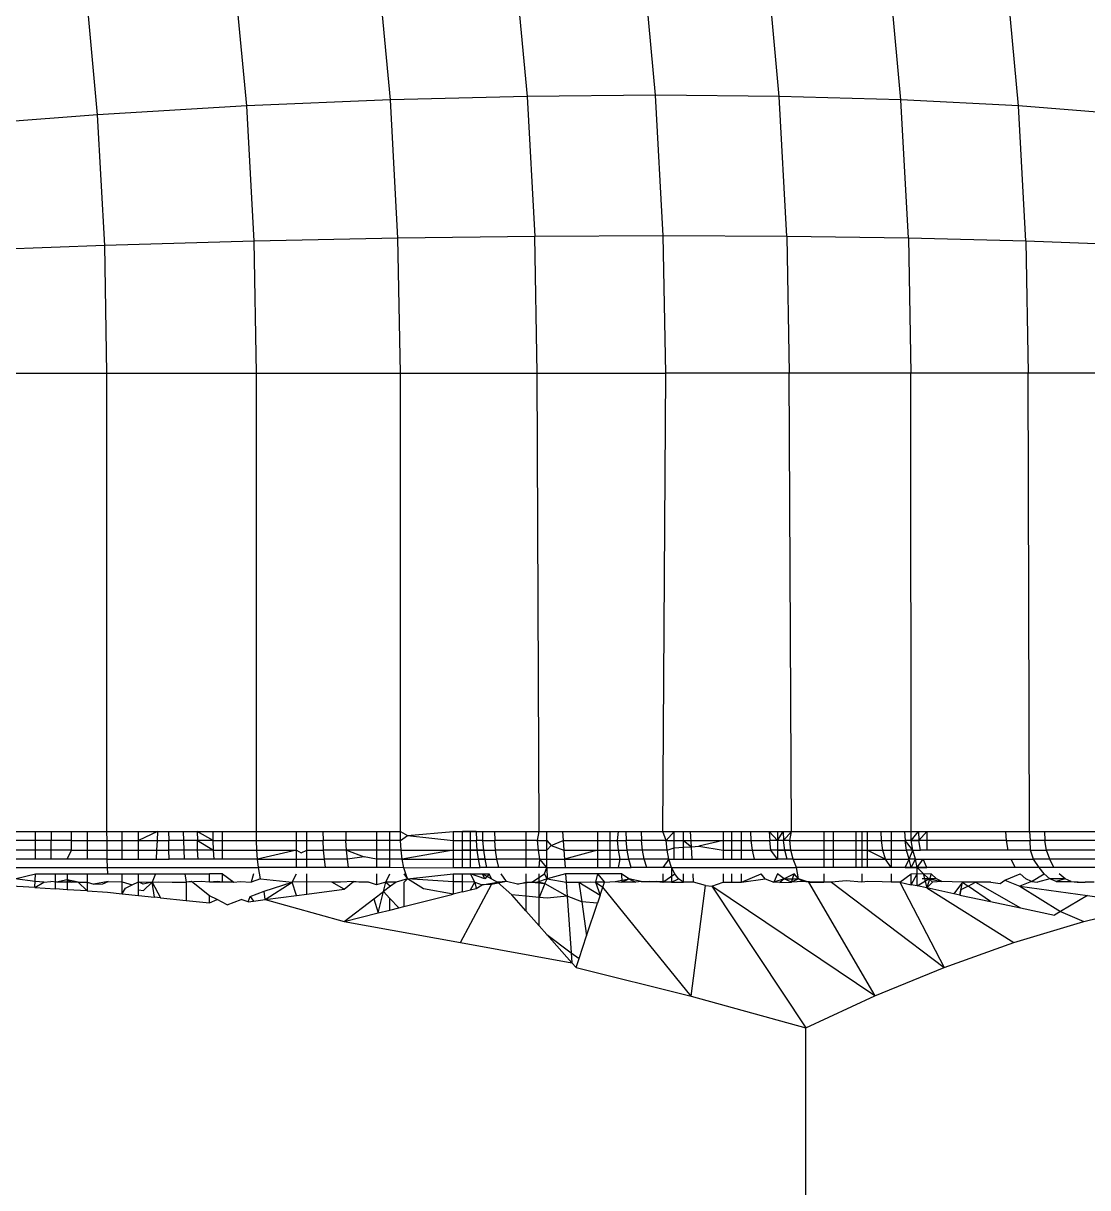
# Model space of a CAD drawing. Header units: millimetres. Extents: x 153 to 4750, y 92 to 3343.
# Drawn here: x 474.69 to 479.92, y 1085.12 to 1090.83 of the extents above; entities that cross this region are included whole.
import ezdxf

# ---------------------------------------------------------------- set-up
doc = ezdxf.new("R2010")
doc.units = ezdxf.units.MM

msp = doc.modelspace()

# ---------------------------------------------------------------- linework, layer by layer
for p, q in [((476.4976, 1090.4575), (476.4337, 1091.1448)), ((477.1042, 1091.1709), (477.169, 1090.4748)), ((477.7997, 1090.4803), (477.7346, 1091.1793)), ((478.4068, 1090.4748), (478.342, 1091.1709)), ((479.0042, 1090.4575), (478.9403, 1091.1448)), ((475.7918, 1090.4276), (475.7293, 1091.0996)), ((479.5822, 1090.4276), (479.5197, 1091.0996)), ((475.0594, 1090.3845), (474.999, 1091.0344)), ((476.4976, 1090.4575), (475.7918, 1090.4276)), ((477.169, 1090.4748), (476.4976, 1090.4575)), ((476.5345, 1089.7783), (476.4976, 1090.4575)), ((477.7997, 1090.4803), (477.169, 1090.4748)), ((477.169, 1090.4748), (477.2064, 1089.7868)), ((477.8372, 1089.7895), (477.7997, 1090.4803)), ((478.4068, 1090.4748), (477.7997, 1090.4803)), ((478.4441, 1089.7868), (478.4068, 1090.4748)), ((479.0042, 1090.4575), (478.4068, 1090.4748)), ((479.0412, 1089.7783), (479.0042, 1090.4575)), ((479.5822, 1090.4276), (479.0042, 1090.4575)), ((475.7918, 1090.4276), (475.0594, 1090.3845)), ((475.8279, 1089.7635), (475.7918, 1090.4276)), ((479.6183, 1089.7635), (479.5822, 1090.4276)), ((480.1301, 1090.3845), (479.5822, 1090.4276)), ((475.0594, 1090.3845), (474.3101, 1090.3279)), ((475.0943, 1089.7422), (475.0594, 1090.3845)), ((476.5345, 1089.7783), (475.8279, 1089.7635)), ((477.2064, 1089.7868), (476.5345, 1089.7783)), ((476.5464, 1089.1156), (476.5345, 1089.7783)), ((477.8372, 1089.7895), (477.2064, 1089.7868)), ((477.2183, 1089.1156), (477.2064, 1089.7868)), ((477.8492, 1089.1156), (477.8372, 1089.7895)), ((478.4441, 1089.7868), (477.8372, 1089.7895)), ((478.4441, 1089.7868), (478.4561, 1089.1156)), ((479.0412, 1089.7783), (478.4441, 1089.7868)), ((479.6183, 1089.7635), (479.0412, 1089.7783)), ((479.0412, 1089.7783), (479.053, 1089.1156)), ((475.0943, 1089.7422), (474.3435, 1089.7142)), ((475.8279, 1089.7635), (475.0943, 1089.7422)), ((475.1055, 1089.1156), (475.0943, 1089.7422)), ((475.8394, 1089.1156), (475.8279, 1089.7635)), ((480.165, 1089.7422), (479.6183, 1089.7635)), ((479.6183, 1089.7635), (479.6299, 1089.1156)), ((474.3541, 1089.1156), (475.1055, 1089.1156)), ((475.1055, 1089.1156), (475.8394, 1089.1156)), ((475.1055, 1086.8656), (475.1055, 1089.1156)), ((475.8394, 1089.1156), (476.5464, 1089.1156)), ((475.8394, 1086.8656), (475.8394, 1089.1156)), ((476.5464, 1089.1156), (477.2183, 1089.1156)), ((476.5464, 1086.8656), (476.5464, 1089.1156)), ((477.2183, 1089.1156), (477.8492, 1089.1156)), ((477.2277, 1086.8656), (477.2183, 1089.1156)), ((477.8356, 1086.8656), (477.8492, 1089.1156)), ((478.4561, 1089.1156), (477.8492, 1089.1156)), ((478.4672, 1086.8656), (478.4561, 1089.1156)), ((479.053, 1089.1156), (478.4561, 1089.1156)), ((479.0551, 1086.8656), (479.053, 1089.1156)), ((479.6299, 1089.1156), (479.053, 1089.1156)), ((479.6363, 1086.8656), (479.6299, 1089.1156)), ((480.1762, 1089.1156), (479.6299, 1089.1156)), ((474.6569, 1086.8656), (474.7541, 1086.8656)), ((474.7541, 1086.8201), (474.7541, 1086.8656)), ((474.7541, 1086.8656), (474.8317, 1086.8656)), ((474.8317, 1086.8656), (474.8317, 1086.8201)), ((474.8317, 1086.8656), (474.9308, 1086.8656)), ((474.9308, 1086.8201), (474.9308, 1086.8656)), ((474.9308, 1086.8656), (475.0083, 1086.8656)), ((475.0083, 1086.8656), (475.0083, 1086.8201)), ((475.0083, 1086.8656), (475.1055, 1086.8656)), ((475.1056, 1086.8201), (475.1055, 1086.8656)), ((475.1055, 1086.8656), (475.1799, 1086.8656)), ((475.1799, 1086.8201), (475.1799, 1086.8656)), ((475.1799, 1086.8656), (475.2597, 1086.8656)), ((475.2597, 1086.8201), (475.2597, 1086.8656)), ((475.2597, 1086.8656), (475.3535, 1086.8656)), ((475.3535, 1086.8656), (475.2597, 1086.8201)), ((475.3535, 1086.8656), (475.3515, 1086.8201)), ((475.3535, 1086.8656), (475.4083, 1086.8656)), ((475.4083, 1086.8656), (475.4086, 1086.8201)), ((475.4083, 1086.8656), (475.4791, 1086.8656)), ((475.4791, 1086.8656), (475.4812, 1086.8201)), ((475.4791, 1086.8656), (475.5491, 1086.8656)), ((475.5491, 1086.8656), (475.5495, 1086.8201)), ((475.5491, 1086.8656), (475.6271, 1086.8656)), ((475.6275, 1086.8201), (475.5491, 1086.8656)), ((475.6275, 1086.8201), (475.6271, 1086.8656)), ((475.6271, 1086.8656), (475.6729, 1086.8656)), ((475.6729, 1086.8201), (475.6729, 1086.8656)), ((475.6729, 1086.8656), (475.8394, 1086.8656)), ((475.84, 1086.8201), (475.8394, 1086.8656)), ((475.8394, 1086.8656), (476.0356, 1086.8656)), ((476.0356, 1086.8201), (476.0356, 1086.8656)), ((476.0356, 1086.8656), (476.0868, 1086.8656)), ((476.0868, 1086.8201), (476.0868, 1086.8656)), ((476.0868, 1086.8656), (476.166, 1086.8656)), ((476.166, 1086.8656), (476.1668, 1086.8201)), ((476.166, 1086.8656), (476.2783, 1086.8656)), ((476.2783, 1086.8656), (476.2791, 1086.8201)), ((476.2783, 1086.8656), (476.4283, 1086.8656)), ((476.4283, 1086.8656), (476.4283, 1086.8201)), ((476.4283, 1086.8656), (476.4948, 1086.8656)), ((476.4948, 1086.8201), (476.4948, 1086.8656)), ((476.4948, 1086.8656), (476.5464, 1086.8656)), ((476.5473, 1086.8201), (476.5464, 1086.8656)), ((476.5464, 1086.8656), (476.5808, 1086.8452)), ((476.5808, 1086.8452), (476.8057, 1086.8656)), ((476.8057, 1086.8656), (476.8057, 1086.8201)), ((476.8057, 1086.8656), (476.8513, 1086.8656)), ((476.8513, 1086.8201), (476.8513, 1086.8656)), ((476.8513, 1086.8656), (476.8902, 1086.8656)), ((476.9183, 1086.8656), (476.8513, 1086.8656)), ((476.8902, 1086.8656), (476.9183, 1086.8656)), ((476.8902, 1086.8656), (476.9508, 1086.8656)), ((476.8902, 1086.7736), (476.8902, 1086.8656)), ((476.9183, 1086.8656), (476.9194, 1086.8201)), ((476.9183, 1086.8656), (476.9508, 1086.8656)), ((476.9519, 1086.8201), (476.9508, 1086.8656)), ((476.9508, 1086.8656), (477.0087, 1086.8656)), ((477.0087, 1086.8656), (477.0099, 1086.8201)), ((477.0087, 1086.8656), (477.1623, 1086.8656)), ((477.1623, 1086.8656), (477.1623, 1086.8201)), ((477.1623, 1086.8656), (477.2277, 1086.8656)), ((477.2196, 1086.8201), (477.2277, 1086.8656)), ((477.2277, 1086.8656), (477.2662, 1086.8656)), ((477.2662, 1086.8201), (477.2662, 1086.8656)), ((477.2662, 1086.8656), (477.3431, 1086.8656)), ((477.3431, 1086.8656), (477.3463, 1086.8201)), ((477.3431, 1086.8656), (477.5143, 1086.8656)), ((477.5143, 1086.8656), (477.5142, 1086.8201)), ((477.5143, 1086.8656), (477.5758, 1086.8656)), ((477.5758, 1086.8201), (477.5758, 1086.8656)), ((477.5758, 1086.8656), (477.6168, 1086.8656)), ((477.6128, 1086.8201), (477.6168, 1086.8656)), ((477.6168, 1086.8656), (477.6529, 1086.8656)), ((477.6529, 1086.8656), (477.6544, 1086.8201)), ((477.6529, 1086.8656), (477.7287, 1086.8656)), ((477.7287, 1086.8656), (477.7303, 1086.8201)), ((477.7287, 1086.8656), (477.8356, 1086.8656)), ((477.8509, 1086.8201), (477.8356, 1086.8656)), ((477.8356, 1086.8656), (477.8911, 1086.8656)), ((477.8911, 1086.8656), (477.8509, 1086.8201)), ((477.8911, 1086.8201), (477.8911, 1086.8656)), ((477.8911, 1086.8656), (477.9364, 1086.8656)), ((477.9364, 1086.8201), (477.9364, 1086.8656)), ((477.9364, 1086.8656), (477.9714, 1086.8656)), ((477.9758, 1086.7897), (477.9714, 1086.8656)), ((477.9714, 1086.8656), (478.1322, 1086.8656)), ((478.1322, 1086.8656), (478.1322, 1086.8201)), ((478.1322, 1086.8656), (478.1722, 1086.8656)), ((478.1722, 1086.8656), (478.1722, 1086.8201)), ((478.1722, 1086.8656), (478.2209, 1086.8656)), ((478.2209, 1086.8201), (478.2209, 1086.8656)), ((478.2209, 1086.8656), (478.2668, 1086.8656)), ((478.2687, 1086.8201), (478.2668, 1086.8656)), ((478.2668, 1086.8656), (478.3578, 1086.8656)), ((478.3578, 1086.8656), (478.3598, 1086.8201)), ((478.3578, 1086.8656), (478.4264, 1086.8656)), ((478.3989, 1086.8201), (478.3578, 1086.8656)), ((478.3989, 1086.8656), (478.3989, 1086.8201)), ((478.3989, 1086.8201), (478.4264, 1086.8656)), ((478.4264, 1086.8656), (478.4284, 1086.8201)), ((478.4264, 1086.8656), (478.4672, 1086.8656)), ((478.4284, 1086.8201), (478.4672, 1086.8656)), ((478.4581, 1086.8201), (478.4672, 1086.8656)), ((478.4672, 1086.8656), (478.6252, 1086.8656)), ((478.6252, 1086.8656), (478.6253, 1086.8201)), ((478.6252, 1086.8656), (478.6736, 1086.8656)), ((478.6736, 1086.8201), (478.6736, 1086.8656)), ((478.6736, 1086.8656), (478.7843, 1086.8656)), ((478.7843, 1086.8201), (478.7843, 1086.8656)), ((478.7843, 1086.8656), (478.813, 1086.8656)), ((478.813, 1086.8656), (478.813, 1086.8201)), ((478.813, 1086.8656), (478.8396, 1086.8656)), ((478.8396, 1086.8201), (478.8396, 1086.8656)), ((478.8396, 1086.8656), (478.9066, 1086.8656)), ((478.9089, 1086.8201), (478.9066, 1086.8656)), ((478.9066, 1086.8656), (478.956, 1086.8656)), ((478.956, 1086.8656), (478.956, 1086.8201)), ((478.956, 1086.8656), (479.0221, 1086.8656)), ((479.0221, 1086.8656), (479.0244, 1086.8201)), ((479.0221, 1086.8656), (479.0901, 1086.8656)), ((479.0221, 1086.8656), (479.0551, 1086.8656)), ((479.0553, 1086.8201), (479.0551, 1086.8656)), ((479.0551, 1086.8656), (479.0901, 1086.8656)), ((479.0553, 1086.8201), (479.0901, 1086.8656)), ((479.0901, 1086.8656), (479.0924, 1086.8201)), ((479.0901, 1086.8656), (479.1311, 1086.8656)), ((479.0924, 1086.8201), (479.1311, 1086.8656)), ((479.1311, 1086.8656), (479.1311, 1086.8201)), ((479.1311, 1086.8656), (479.5197, 1086.8656)), ((479.5223, 1086.8201), (479.5197, 1086.8656)), ((479.5197, 1086.8656), (479.6363, 1086.8656)), ((479.6363, 1086.8656), (479.6389, 1086.8201)), ((479.6363, 1086.8656), (479.7087, 1086.8656)), ((479.7087, 1086.8656), (479.7113, 1086.8201)), ((479.7087, 1086.8656), (480.0948, 1086.8656)), ((474.7541, 1086.8201), (474.6568, 1086.8201)), ((474.8317, 1086.8201), (474.7541, 1086.8201)), ((474.7541, 1086.7736), (474.7541, 1086.8201)), ((474.8316, 1086.7736), (474.8317, 1086.8201)), ((474.9308, 1086.8201), (474.8317, 1086.8201)), ((474.9309, 1086.7736), (474.9308, 1086.8201)), ((474.9308, 1086.8201), (475.0083, 1086.8201)), ((475.0083, 1086.8201), (475.1056, 1086.8201)), ((475.0083, 1086.8201), (475.0083, 1086.7736)), ((475.106, 1086.7736), (475.1056, 1086.8201)), ((475.1056, 1086.8201), (475.1799, 1086.8201)), ((475.1799, 1086.7736), (475.1799, 1086.8201)), ((475.1799, 1086.8201), (475.2597, 1086.8201)), ((475.2597, 1086.7736), (475.2597, 1086.8201)), ((475.2597, 1086.8201), (475.3515, 1086.8201)), ((475.3515, 1086.8201), (475.3494, 1086.7736)), ((475.3515, 1086.8201), (475.4086, 1086.8201)), ((475.4095, 1086.7736), (475.4086, 1086.8201)), ((475.4812, 1086.8201), (475.4086, 1086.8201)), ((475.5495, 1086.8201), (475.4812, 1086.8201)), ((475.4812, 1086.8201), (475.4833, 1086.7736)), ((475.5506, 1086.7736), (475.5495, 1086.8201)), ((475.6275, 1086.8201), (475.5495, 1086.8201)), ((475.5495, 1086.8201), (475.6288, 1086.7736)), ((475.6288, 1086.7736), (475.6275, 1086.8201)), ((475.6275, 1086.8201), (475.6729, 1086.8201)), ((475.6729, 1086.7736), (475.6729, 1086.8201)), ((475.6729, 1086.8201), (475.84, 1086.8201)), ((475.8417, 1086.7736), (475.84, 1086.8201)), ((475.84, 1086.8201), (476.0356, 1086.8201)), ((476.0356, 1086.7736), (476.0356, 1086.8201)), ((476.0356, 1086.8201), (476.0868, 1086.8201)), ((476.0868, 1086.7736), (476.0868, 1086.8201)), ((476.0868, 1086.8201), (476.1668, 1086.8201)), ((476.169, 1086.7736), (476.1668, 1086.8201)), ((476.2791, 1086.8201), (476.1668, 1086.8201)), ((476.2815, 1086.7736), (476.2791, 1086.8201)), ((476.4283, 1086.8201), (476.2791, 1086.8201)), ((476.4948, 1086.8201), (476.4283, 1086.8201)), ((476.4283, 1086.8201), (476.4283, 1086.7736)), ((476.4948, 1086.7736), (476.4948, 1086.8201)), ((476.5473, 1086.8201), (476.4948, 1086.8201)), ((476.5473, 1086.8201), (476.5808, 1086.8452)), ((476.5503, 1086.7736), (476.5473, 1086.8201)), ((476.5808, 1086.8452), (476.8057, 1086.8201)), ((476.8057, 1086.8201), (476.8057, 1086.7736)), ((476.8057, 1086.8201), (476.8513, 1086.8201)), ((476.8513, 1086.7736), (476.8513, 1086.8201)), ((476.8513, 1086.8201), (476.9194, 1086.8201)), ((476.9231, 1086.7736), (476.9194, 1086.8201)), ((476.9519, 1086.8201), (476.9194, 1086.8201)), ((476.9556, 1086.7736), (476.9519, 1086.8201)), ((476.9519, 1086.8201), (477.0099, 1086.8201)), ((477.0137, 1086.7736), (477.0099, 1086.8201)), ((477.1623, 1086.8201), (477.0099, 1086.8201)), ((477.2196, 1086.8201), (477.1623, 1086.8201)), ((477.1623, 1086.8201), (477.1623, 1086.7736)), ((477.2238, 1086.7736), (477.2196, 1086.8201)), ((477.2196, 1086.8201), (477.2662, 1086.8201)), ((477.2662, 1086.7736), (477.2662, 1086.8201)), ((477.2662, 1086.8201), (477.2867, 1086.7967)), ((477.2662, 1086.7736), (477.2867, 1086.7967)), ((477.2867, 1086.7967), (477.3463, 1086.8201)), ((477.2867, 1086.7967), (477.3496, 1086.7736)), ((477.3463, 1086.8201), (477.3496, 1086.7736)), ((477.3463, 1086.8201), (477.5142, 1086.8201)), ((477.5142, 1086.8201), (477.5142, 1086.7736)), ((477.5142, 1086.8201), (477.5758, 1086.8201)), ((477.5758, 1086.7736), (477.5758, 1086.8201)), ((477.5758, 1086.8201), (477.6128, 1086.8201)), ((477.6177, 1086.7736), (477.6128, 1086.8201)), ((477.6128, 1086.8201), (477.6544, 1086.8201)), ((477.6594, 1086.7736), (477.6544, 1086.8201)), ((477.7303, 1086.8201), (477.6544, 1086.8201)), ((477.7354, 1086.7736), (477.7303, 1086.8201)), ((477.8509, 1086.8201), (477.7303, 1086.8201)), ((477.8562, 1086.7736), (477.8509, 1086.8201)), ((477.8509, 1086.8201), (477.8911, 1086.8201)), ((477.8911, 1086.784), (477.8911, 1086.8201)), ((477.8911, 1086.8201), (477.9364, 1086.8201)), ((477.9364, 1086.7871), (477.9364, 1086.8201)), ((477.9364, 1086.8201), (477.9758, 1086.7897)), ((477.9364, 1086.8201), (478.1322, 1086.8201)), ((477.9758, 1086.7897), (478.0113, 1086.7921)), ((478.1322, 1086.8201), (478.0113, 1086.7921)), ((478.0113, 1086.7921), (478.1322, 1086.7736)), ((478.1322, 1086.8201), (478.1322, 1086.7736)), ((478.1322, 1086.8201), (478.1722, 1086.8201)), ((478.1722, 1086.8201), (478.1722, 1086.7736)), ((478.1722, 1086.8201), (478.2209, 1086.8201)), ((478.2209, 1086.7736), (478.2209, 1086.8201)), ((478.2209, 1086.8201), (478.2687, 1086.8201)), ((478.2747, 1086.7736), (478.2687, 1086.8201)), ((478.2687, 1086.8201), (478.3598, 1086.8201)), ((478.3659, 1086.7736), (478.3598, 1086.8201)), ((478.3989, 1086.8201), (478.3598, 1086.8201)), ((478.4284, 1086.8201), (478.3598, 1086.8201)), ((478.3989, 1086.8201), (478.3989, 1086.7736)), ((478.4284, 1086.8201), (478.3989, 1086.8201)), ((478.4581, 1086.8201), (478.3989, 1086.8201)), ((478.4347, 1086.7736), (478.4284, 1086.8201)), ((478.4581, 1086.8201), (478.4284, 1086.8201)), ((478.4645, 1086.7736), (478.4581, 1086.8201)), ((478.4581, 1086.8201), (478.6253, 1086.8201)), ((478.6253, 1086.8201), (478.6253, 1086.7736)), ((478.6253, 1086.8201), (478.6736, 1086.8201)), ((478.6736, 1086.7736), (478.6736, 1086.8201)), ((478.6736, 1086.8201), (478.7843, 1086.8201)), ((478.7843, 1086.7736), (478.7843, 1086.8201)), ((478.7843, 1086.8201), (478.813, 1086.8201)), ((478.813, 1086.8201), (478.813, 1086.7736)), ((478.813, 1086.8201), (478.8396, 1086.8201)), ((478.8396, 1086.7736), (478.8396, 1086.8201)), ((478.8396, 1086.8201), (478.9089, 1086.8201)), ((478.9161, 1086.7736), (478.9089, 1086.8201)), ((478.9089, 1086.8201), (478.956, 1086.8201)), ((478.956, 1086.8201), (479.0244, 1086.8201)), ((478.956, 1086.8201), (478.956, 1086.7736)), ((479.0318, 1086.7736), (479.0244, 1086.8201)), ((479.0553, 1086.8201), (479.0244, 1086.8201)), ((479.0628, 1086.7736), (479.0244, 1086.8201)), ((479.0924, 1086.8201), (479.0244, 1086.8201)), ((479.0628, 1086.7736), (479.0553, 1086.8201)), ((479.0553, 1086.8201), (479.0924, 1086.8201)), ((479.0999, 1086.7736), (479.0924, 1086.8201)), ((479.1311, 1086.8201), (479.0924, 1086.8201)), ((479.1311, 1086.8201), (479.1311, 1086.7736)), ((479.5223, 1086.8201), (479.1311, 1086.8201)), ((479.5306, 1086.7736), (479.5223, 1086.8201)), ((479.5223, 1086.8201), (479.6389, 1086.8201)), ((479.641, 1086.7736), (479.6389, 1086.8201)), ((479.7113, 1086.8201), (479.6389, 1086.8201)), ((479.72, 1086.7736), (479.7113, 1086.8201)), ((480.0977, 1086.8201), (479.7113, 1086.8201)), ((474.7541, 1086.7736), (474.6564, 1086.7736)), ((474.8316, 1086.7736), (474.7541, 1086.7736)), ((474.7541, 1086.7288), (474.7541, 1086.7736)), ((474.8314, 1086.7288), (474.8316, 1086.7736)), ((474.9309, 1086.7736), (474.8316, 1086.7736)), ((474.9093, 1086.7288), (474.9309, 1086.7736)), ((474.9309, 1086.7736), (475.0083, 1086.7736)), ((475.0083, 1086.7736), (475.106, 1086.7736)), ((475.0083, 1086.7736), (475.0083, 1086.7288)), ((475.1067, 1086.7288), (475.106, 1086.7736)), ((475.106, 1086.7736), (475.1799, 1086.7736)), ((475.1799, 1086.7288), (475.1799, 1086.7736)), ((475.1799, 1086.7736), (475.2597, 1086.7736)), ((475.2597, 1086.7288), (475.2597, 1086.7736)), ((475.2597, 1086.7736), (475.3494, 1086.7736)), ((475.3494, 1086.7736), (475.3474, 1086.7288)), ((475.3494, 1086.7736), (475.4095, 1086.7736)), ((475.4111, 1086.7288), (475.4095, 1086.7736)), ((475.4833, 1086.7736), (475.4095, 1086.7736)), ((475.5506, 1086.7736), (475.4833, 1086.7736)), ((475.4833, 1086.7736), (475.4853, 1086.7288)), ((475.5527, 1086.7288), (475.5506, 1086.7736)), ((475.6288, 1086.7736), (475.5506, 1086.7736)), ((475.6311, 1086.7288), (475.6288, 1086.7736)), ((475.6288, 1086.7736), (475.6729, 1086.7736)), ((475.6729, 1086.7288), (475.6729, 1086.7736)), ((475.6729, 1086.7736), (475.8417, 1086.7736)), ((475.8446, 1086.7288), (475.8417, 1086.7736)), ((475.8417, 1086.7736), (476.0356, 1086.7736)), ((476.0356, 1086.7736), (475.8446, 1086.7288)), ((476.0356, 1086.7736), (476.0593, 1086.7599)), ((476.0356, 1086.7288), (476.0356, 1086.7736)), ((476.0593, 1086.7599), (476.0868, 1086.7736)), ((476.0868, 1086.7288), (476.0868, 1086.7736)), ((476.0868, 1086.7736), (476.169, 1086.7736)), ((476.173, 1086.7288), (476.169, 1086.7736)), ((476.2815, 1086.7736), (476.169, 1086.7736)), ((476.2859, 1086.7288), (476.2815, 1086.7736)), ((476.4283, 1086.7736), (476.2815, 1086.7736)), ((476.2815, 1086.7736), (476.369, 1086.7405)), ((476.369, 1086.7405), (476.2859, 1086.7288)), ((476.4283, 1086.7288), (476.369, 1086.7405)), ((476.4948, 1086.7736), (476.4283, 1086.7736)), ((476.4283, 1086.7736), (476.4283, 1086.7288)), ((476.5503, 1086.7736), (476.4948, 1086.7736)), ((476.4948, 1086.7288), (476.4948, 1086.7736)), ((476.5554, 1086.7288), (476.5503, 1086.7736)), ((476.5503, 1086.7736), (476.8057, 1086.7736)), ((476.8057, 1086.7736), (476.5554, 1086.7288)), ((476.8057, 1086.7736), (476.8056, 1086.7288)), ((476.8057, 1086.7736), (476.8513, 1086.7736)), ((476.8513, 1086.7288), (476.8513, 1086.7736)), ((476.8513, 1086.7736), (476.8902, 1086.7736)), ((476.9231, 1086.7736), (476.8513, 1086.7736)), ((476.8902, 1086.7288), (476.8902, 1086.7736)), ((476.8902, 1086.7736), (476.9231, 1086.7736)), ((476.8902, 1086.7736), (476.9556, 1086.7736)), ((476.9294, 1086.7288), (476.9231, 1086.7736)), ((476.9556, 1086.7736), (476.9231, 1086.7736)), ((476.962, 1086.7288), (476.9556, 1086.7736)), ((476.9556, 1086.7736), (477.0137, 1086.7736)), ((477.0203, 1086.7288), (477.0137, 1086.7736)), ((477.1623, 1086.7736), (477.0137, 1086.7736)), ((477.2238, 1086.7736), (477.1623, 1086.7736)), ((477.1623, 1086.7736), (477.1623, 1086.7288)), ((477.231, 1086.7288), (477.2238, 1086.7736)), ((477.2238, 1086.7736), (477.2662, 1086.7736)), ((477.2662, 1086.7288), (477.2662, 1086.7736)), ((477.3496, 1086.7736), (477.3527, 1086.7288)), ((477.3496, 1086.7736), (477.5142, 1086.7736)), ((477.5142, 1086.7736), (477.3527, 1086.7288)), ((477.5142, 1086.7736), (477.5142, 1086.7288)), ((477.5142, 1086.7736), (477.5758, 1086.7736)), ((477.5758, 1086.7288), (477.5758, 1086.7736)), ((477.5758, 1086.7736), (477.6177, 1086.7736)), ((477.6261, 1086.7288), (477.6177, 1086.7736)), ((477.6177, 1086.7736), (477.6594, 1086.7736)), ((477.668, 1086.7288), (477.6594, 1086.7736)), ((477.7354, 1086.7736), (477.6594, 1086.7736)), ((477.7442, 1086.7288), (477.7354, 1086.7736)), ((477.8562, 1086.7736), (477.7354, 1086.7736)), ((477.8562, 1086.7736), (477.8911, 1086.784)), ((477.8653, 1086.7288), (477.8562, 1086.7736)), ((477.8911, 1086.784), (477.9364, 1086.7871)), ((477.8911, 1086.7288), (477.8911, 1086.784)), ((477.9364, 1086.7871), (477.9758, 1086.7897)), ((477.9364, 1086.7288), (477.9364, 1086.7871)), ((477.9793, 1086.7288), (477.9758, 1086.7897)), ((478.1322, 1086.7736), (478.1322, 1086.7288)), ((478.1322, 1086.7736), (478.1722, 1086.7736)), ((478.1722, 1086.7736), (478.1722, 1086.7288)), ((478.1722, 1086.7736), (478.2209, 1086.7736)), ((478.2209, 1086.7288), (478.2209, 1086.7736)), ((478.2209, 1086.7736), (478.2747, 1086.7736)), ((478.2852, 1086.7288), (478.2747, 1086.7736)), ((478.2747, 1086.7736), (478.3659, 1086.7736)), ((478.3989, 1086.7288), (478.3659, 1086.7736)), ((478.3989, 1086.7736), (478.3659, 1086.7736)), ((478.4347, 1086.7736), (478.3659, 1086.7736)), ((478.3989, 1086.7736), (478.3989, 1086.7288)), ((478.4347, 1086.7736), (478.3989, 1086.7736)), ((478.3989, 1086.7736), (478.4645, 1086.7736)), ((478.4457, 1086.7288), (478.4347, 1086.7736)), ((478.4645, 1086.7736), (478.4347, 1086.7736)), ((478.4755, 1086.7288), (478.4645, 1086.7736)), ((478.4645, 1086.7736), (478.6253, 1086.7736)), ((478.6253, 1086.7736), (478.6736, 1086.7736)), ((478.6253, 1086.7736), (478.6253, 1086.7288)), ((478.6736, 1086.7288), (478.6736, 1086.7736)), ((478.6736, 1086.7736), (478.7843, 1086.7736)), ((478.7843, 1086.7288), (478.7843, 1086.7736)), ((478.7843, 1086.7736), (478.813, 1086.7736)), ((478.813, 1086.7736), (478.813, 1086.7288)), ((478.813, 1086.7736), (478.8396, 1086.7736)), ((478.8396, 1086.7288), (478.8396, 1086.7736)), ((478.8396, 1086.7736), (478.9161, 1086.7736)), ((478.8396, 1086.7736), (478.9285, 1086.7288)), ((478.9285, 1086.7288), (478.9161, 1086.7736)), ((478.9161, 1086.7736), (478.956, 1086.7736)), ((478.956, 1086.7736), (478.956, 1086.7288)), ((478.956, 1086.7736), (479.0318, 1086.7736)), ((479.0446, 1086.7288), (479.0318, 1086.7736)), ((479.0628, 1086.7736), (479.0318, 1086.7736)), ((479.0446, 1086.7288), (479.0628, 1086.7736)), ((479.0757, 1086.7288), (479.0628, 1086.7736)), ((479.0628, 1086.7736), (479.0999, 1086.7736)), ((479.1311, 1086.7736), (479.0999, 1086.7736)), ((479.5306, 1086.7736), (479.1311, 1086.7736)), ((479.641, 1086.7736), (479.5306, 1086.7736)), ((479.6557, 1086.7288), (479.641, 1086.7736)), ((479.641, 1086.7736), (479.72, 1086.7736)), ((479.7349, 1086.7288), (479.72, 1086.7736)), ((480.107, 1086.7736), (479.72, 1086.7736)), ((474.349, 1086.6888), (475.1077, 1086.6888)), ((474.7541, 1086.7288), (474.6557, 1086.7288)), ((474.8314, 1086.7288), (474.7541, 1086.7288)), ((474.9093, 1086.7288), (474.8314, 1086.7288)), ((475.0083, 1086.7288), (474.9093, 1086.7288)), ((475.1067, 1086.7288), (475.0083, 1086.7288)), ((475.1077, 1086.6888), (475.1067, 1086.7288)), ((475.1067, 1086.7288), (475.1799, 1086.7288)), ((475.1089, 1086.6564), (475.1077, 1086.6888)), ((475.1077, 1086.6888), (475.8488, 1086.6888)), ((475.1799, 1086.7288), (475.2597, 1086.7288)), ((475.2597, 1086.7288), (475.3474, 1086.7288)), ((475.3474, 1086.7288), (475.4111, 1086.7288)), ((475.4853, 1086.7288), (475.4111, 1086.7288)), ((475.5527, 1086.7288), (475.4853, 1086.7288)), ((475.6311, 1086.7288), (475.5527, 1086.7288)), ((475.6729, 1086.7288), (475.6311, 1086.7288)), ((475.8446, 1086.7288), (475.6729, 1086.7288)), ((475.8488, 1086.6888), (475.8446, 1086.7288)), ((475.8446, 1086.7288), (476.0356, 1086.7288)), ((475.8596, 1086.6331), (475.8488, 1086.6888)), ((476.0356, 1086.6888), (475.8488, 1086.6888)), ((476.0356, 1086.7288), (476.0868, 1086.7288)), ((476.0356, 1086.6888), (476.0356, 1086.7288)), ((476.0868, 1086.6888), (476.0356, 1086.6888)), ((476.0868, 1086.6888), (476.0868, 1086.7288)), ((476.0868, 1086.7288), (476.173, 1086.7288)), ((476.1786, 1086.6888), (476.0868, 1086.6888)), ((476.1786, 1086.6888), (476.173, 1086.7288)), ((476.2859, 1086.7288), (476.173, 1086.7288)), ((476.2919, 1086.6888), (476.1786, 1086.6888)), ((476.2919, 1086.6888), (476.2859, 1086.7288)), ((476.4283, 1086.6888), (476.2919, 1086.6888)), ((476.4948, 1086.7288), (476.4283, 1086.7288)), ((476.4283, 1086.7288), (476.4283, 1086.6888)), ((476.4948, 1086.6888), (476.4283, 1086.6888)), ((476.4948, 1086.6888), (476.4948, 1086.7288)), ((476.5554, 1086.7288), (476.4948, 1086.7288)), ((476.5631, 1086.6871), (476.4948, 1086.6888)), ((476.5631, 1086.6871), (476.5554, 1086.7288)), ((476.5554, 1086.7288), (476.8056, 1086.7288)), ((476.5631, 1086.6871), (476.8056, 1086.6888)), ((476.5814, 1086.6331), (476.5631, 1086.6871)), ((476.8056, 1086.7288), (476.8513, 1086.7288)), ((476.8056, 1086.7288), (476.8056, 1086.6888)), ((476.8056, 1086.6888), (476.8513, 1086.6888)), ((476.8513, 1086.6888), (476.8513, 1086.7288)), ((476.8513, 1086.7288), (476.8902, 1086.7288)), ((476.8513, 1086.6888), (476.8902, 1086.6888)), ((476.8902, 1086.6888), (476.8902, 1086.7288)), ((476.8902, 1086.7288), (476.9294, 1086.7288)), ((476.8902, 1086.7288), (476.962, 1086.7288)), ((476.8902, 1086.6888), (476.9382, 1086.6888)), ((476.9382, 1086.6888), (476.9294, 1086.7288)), ((476.962, 1086.7288), (476.9294, 1086.7288)), ((476.9709, 1086.6888), (476.9382, 1086.6888)), ((476.9709, 1086.6888), (476.962, 1086.7288)), ((476.962, 1086.7288), (477.0203, 1086.7288)), ((477.0295, 1086.6888), (476.9709, 1086.6888)), ((477.0295, 1086.6888), (477.0203, 1086.7288)), ((477.1623, 1086.7288), (477.0203, 1086.7288)), ((477.1623, 1086.6888), (477.0295, 1086.6888)), ((477.231, 1086.7288), (477.1623, 1086.7288)), ((477.1623, 1086.7288), (477.1623, 1086.6888)), ((477.2277, 1086.6888), (477.1623, 1086.6888)), ((477.2277, 1086.6888), (477.231, 1086.7288)), ((477.2662, 1086.6888), (477.2277, 1086.6888)), ((477.2662, 1086.6888), (477.231, 1086.7288)), ((477.231, 1086.7288), (477.2662, 1086.7288)), ((477.2536, 1086.6564), (477.2662, 1086.6888)), ((477.2662, 1086.7288), (477.3527, 1086.7288)), ((477.2662, 1086.6888), (477.2662, 1086.7288)), ((477.2662, 1086.6888), (477.3555, 1086.6888)), ((477.2662, 1086.6888), (477.2675, 1086.6331)), ((477.3527, 1086.7288), (477.3555, 1086.6888)), ((477.3527, 1086.7288), (477.5142, 1086.7288)), ((477.3555, 1086.6888), (477.5142, 1086.6888)), ((477.5142, 1086.7288), (477.5142, 1086.6888)), ((477.5142, 1086.7288), (477.5758, 1086.7288)), ((477.5142, 1086.6888), (477.5758, 1086.6888)), ((477.5758, 1086.6888), (477.5758, 1086.7288)), ((477.5758, 1086.7288), (477.6261, 1086.7288)), ((477.5758, 1086.6888), (477.6168, 1086.6888)), ((477.6168, 1086.6888), (477.6261, 1086.7288)), ((477.6168, 1086.6888), (477.6799, 1086.6888)), ((477.6261, 1086.7288), (477.668, 1086.7288)), ((477.6799, 1086.6888), (477.668, 1086.7288)), ((477.7442, 1086.7288), (477.668, 1086.7288)), ((477.7565, 1086.6888), (477.6799, 1086.6888)), ((477.7565, 1086.6888), (477.7442, 1086.7288)), ((477.8653, 1086.7288), (477.7442, 1086.7288)), ((477.8356, 1086.6888), (477.7565, 1086.6888)), ((477.8653, 1086.7288), (477.8356, 1086.6888)), ((477.8782, 1086.6888), (477.8356, 1086.6888)), ((477.8782, 1086.6888), (477.8653, 1086.7288)), ((477.8653, 1086.7288), (477.8911, 1086.7288)), ((477.8782, 1086.6888), (477.8779, 1086.6156)), ((477.894, 1086.6564), (477.8782, 1086.6888)), ((477.8782, 1086.6888), (478.491, 1086.6888)), ((477.8911, 1086.7288), (477.9364, 1086.7288)), ((477.9364, 1086.7288), (477.9793, 1086.7288)), ((477.9793, 1086.7288), (478.1322, 1086.7288)), ((478.1322, 1086.7288), (478.1722, 1086.7288)), ((478.1722, 1086.7288), (478.2209, 1086.7288)), ((478.2209, 1086.7288), (478.2852, 1086.7288)), ((478.2852, 1086.7288), (478.3989, 1086.7288)), ((478.4457, 1086.7288), (478.3989, 1086.7288)), ((478.4755, 1086.7288), (478.4457, 1086.7288)), ((478.491, 1086.6888), (478.4755, 1086.7288)), ((478.4755, 1086.7288), (478.6253, 1086.7288)), ((478.5011, 1086.6331), (478.491, 1086.6888)), ((478.6253, 1086.6888), (478.491, 1086.6888)), ((478.6253, 1086.7288), (478.6736, 1086.7288)), ((478.6253, 1086.7288), (478.6253, 1086.6888)), ((478.6736, 1086.6888), (478.6253, 1086.6888)), ((478.6736, 1086.6888), (478.6736, 1086.7288)), ((478.6736, 1086.7288), (478.7843, 1086.7288)), ((478.7843, 1086.6888), (478.6736, 1086.6888)), ((478.7843, 1086.6888), (478.7843, 1086.7288)), ((478.7843, 1086.7288), (478.813, 1086.7288)), ((478.813, 1086.6888), (478.7843, 1086.6888)), ((478.813, 1086.7288), (478.813, 1086.6888)), ((478.813, 1086.7288), (478.8396, 1086.7288)), ((478.8396, 1086.6888), (478.813, 1086.6888)), ((478.8396, 1086.6888), (478.8396, 1086.7288)), ((478.8396, 1086.7288), (478.9285, 1086.7288)), ((478.956, 1086.6888), (478.8396, 1086.6888)), ((478.956, 1086.6888), (478.9285, 1086.7288)), ((478.9285, 1086.7288), (478.956, 1086.7288)), ((478.956, 1086.7288), (478.956, 1086.6888)), ((478.956, 1086.7288), (479.0446, 1086.7288)), ((479.0252, 1086.6888), (478.956, 1086.6888)), ((479.0252, 1086.6888), (479.0446, 1086.7288)), ((479.0551, 1086.6888), (479.0252, 1086.6888)), ((479.0252, 1086.6888), (479.0843, 1086.6888)), ((479.0757, 1086.7288), (479.0446, 1086.7288)), ((479.0551, 1086.6888), (479.0446, 1086.7288)), ((479.0551, 1086.6888), (479.0757, 1086.7288)), ((479.0843, 1086.6888), (479.0551, 1086.6888)), ((479.1312, 1086.6888), (479.0551, 1086.6888)), ((479.0843, 1086.6888), (479.0757, 1086.7288)), ((479.0757, 1086.7288), (479.1129, 1086.7288)), ((479.0841, 1086.6564), (479.0843, 1086.6888)), ((479.0843, 1086.6888), (479.1129, 1086.7288)), ((479.1141, 1086.659), (479.0843, 1086.6888)), ((479.0843, 1086.6888), (479.1312, 1086.6888)), ((479.1312, 1086.6888), (479.1129, 1086.7288)), ((479.1129, 1086.7288), (479.5449, 1086.7288)), ((479.565, 1086.6888), (479.1312, 1086.6888)), ((479.565, 1086.6888), (479.5449, 1086.7288)), ((479.5449, 1086.7288), (479.6557, 1086.7288)), ((479.6827, 1086.6888), (479.565, 1086.6888)), ((479.7349, 1086.7288), (479.6557, 1086.7288)), ((479.6827, 1086.6888), (479.6557, 1086.7288)), ((479.7081, 1086.6564), (479.6827, 1086.6888)), ((479.7558, 1086.6888), (479.6827, 1086.6888)), ((479.7558, 1086.6888), (479.7349, 1086.7288)), ((480.1231, 1086.7288), (479.7349, 1086.7288)), ((480.1457, 1086.6888), (479.7558, 1086.6888)), ((474.6522, 1086.6331), (474.7541, 1086.6564)), ((474.7522, 1086.6193), (474.6522, 1086.6331)), ((474.7506, 1086.5893), (474.7541, 1086.6564)), ((474.7541, 1086.6564), (474.8531, 1086.6564)), ((474.8531, 1086.5828), (474.8531, 1086.6564)), ((474.8531, 1086.6564), (474.9093, 1086.6564)), ((474.9093, 1086.6273), (474.8577, 1086.6156)), ((474.9093, 1086.6564), (474.9093, 1086.6273)), ((474.9093, 1086.6564), (475.0083, 1086.6564)), ((474.9093, 1086.6273), (474.9093, 1086.5792)), ((474.9641, 1086.6156), (474.9093, 1086.6273)), ((474.9093, 1086.6273), (474.9324, 1086.6156)), ((475.0083, 1086.6564), (475.0083, 1086.6159)), ((475.0083, 1086.6564), (475.1089, 1086.6564)), ((475.1089, 1086.6564), (475.1799, 1086.6564)), ((475.1799, 1086.6171), (475.1799, 1086.6564)), ((475.1799, 1086.6564), (475.2597, 1086.6564)), ((475.2597, 1086.6176), (475.2597, 1086.6564)), ((475.2597, 1086.6564), (475.3441, 1086.6564)), ((475.3441, 1086.6564), (475.3275, 1086.6156)), ((475.3441, 1086.6564), (475.4885, 1086.6564)), ((475.4885, 1086.6564), (475.4948, 1086.6156)), ((475.4885, 1086.6564), (475.6093, 1086.6564)), ((475.6093, 1086.6156), (475.6093, 1086.6564)), ((475.6729, 1086.6564), (475.6093, 1086.6564)), ((475.6729, 1086.6156), (475.6729, 1086.6564)), ((475.6729, 1086.6564), (475.7289, 1086.6156)), ((475.8248, 1086.6564), (475.8129, 1086.6156)), ((475.8596, 1086.6331), (475.8129, 1086.6156)), ((475.8596, 1086.6331), (476.0155, 1086.6156)), ((476.0155, 1086.6156), (476.0356, 1086.6564)), ((476.0868, 1086.6181), (476.0868, 1086.6564)), ((476.4283, 1086.6564), (476.4283, 1086.6031)), ((476.4744, 1086.6156), (476.4948, 1086.6564)), ((476.5814, 1086.6331), (476.5258, 1086.6156)), ((476.5631, 1086.6564), (476.5814, 1086.6331)), ((476.5814, 1086.6331), (476.5631, 1086.6145)), ((476.5814, 1086.6331), (476.8056, 1086.6564)), ((476.8055, 1086.6179), (476.5814, 1086.6331)), ((476.6593, 1086.5838), (476.5814, 1086.6331)), ((476.8056, 1086.6564), (476.8055, 1086.6179)), ((476.8056, 1086.6564), (476.8513, 1086.6564)), ((476.8513, 1086.6183), (476.8513, 1086.6564)), ((476.8513, 1086.6564), (476.8902, 1086.6564)), ((476.9112, 1086.6156), (476.8902, 1086.6564)), ((476.9612, 1086.6331), (476.8902, 1086.6564)), ((476.8902, 1086.6564), (476.9491, 1086.6564)), ((476.9612, 1086.6331), (476.9491, 1086.6564)), ((476.9491, 1086.6564), (476.982, 1086.6564)), ((476.9491, 1086.6564), (476.9944, 1086.6331)), ((476.982, 1086.6564), (476.9612, 1086.6331)), ((476.9944, 1086.6331), (476.982, 1086.6564)), ((476.9944, 1086.6331), (477.0228, 1086.6156)), ((477.0667, 1086.6198), (477.0408, 1086.6564)), ((477.1623, 1086.6564), (477.1623, 1086.6166)), ((477.191, 1086.6156), (477.2536, 1086.6564)), ((477.2675, 1086.6331), (477.2193, 1086.6156)), ((477.2277, 1086.5407), (477.2277, 1086.6564)), ((477.2675, 1086.6331), (477.2536, 1086.6564)), ((477.2551, 1086.6097), (477.2675, 1086.6331)), ((477.3578, 1086.6564), (477.2675, 1086.6331)), ((477.2675, 1086.6331), (477.3605, 1086.6167)), ((477.3578, 1086.6564), (477.3605, 1086.6167)), ((477.5141, 1086.6564), (477.3578, 1086.6564)), ((477.5141, 1086.6564), (477.5039, 1086.6156)), ((477.632, 1086.6564), (477.5141, 1086.6564)), ((477.5141, 1086.6564), (477.5484, 1086.6156)), ((477.601, 1086.6198), (477.6688, 1086.6331)), ((477.632, 1086.6564), (477.6333, 1086.6156)), ((477.6688, 1086.6331), (477.632, 1086.6564)), ((477.6333, 1086.6156), (477.6688, 1086.6331)), ((477.6688, 1086.6331), (477.7023, 1086.6156)), ((477.7285, 1086.6198), (477.6688, 1086.6331)), ((477.8356, 1086.6564), (477.8356, 1086.6156)), ((477.8356, 1086.6156), (477.894, 1086.6564)), ((477.8779, 1086.6156), (477.9117, 1086.6331)), ((477.9117, 1086.6331), (477.894, 1086.6564)), ((477.9364, 1086.6156), (477.9117, 1086.6331)), ((477.9364, 1086.6156), (477.9364, 1086.6564)), ((477.9858, 1086.6156), (477.9834, 1086.6564)), ((478.1322, 1086.6564), (478.1322, 1086.6156)), ((478.1722, 1086.6564), (478.1722, 1086.6156)), ((478.2209, 1086.6156), (478.2209, 1086.6564)), ((478.2209, 1086.6156), (478.3179, 1086.6564)), ((478.2209, 1086.6156), (478.3381, 1086.6331)), ((478.3381, 1086.6331), (478.3179, 1086.6564)), ((478.3381, 1086.6331), (478.3796, 1086.6156)), ((478.3989, 1086.6564), (478.3796, 1086.6156)), ((478.431, 1086.6331), (478.3796, 1086.6156)), ((478.431, 1086.6331), (478.3989, 1086.6564)), ((478.431, 1086.6331), (478.4095, 1086.6151)), ((478.48, 1086.6564), (478.431, 1086.6331)), ((478.4672, 1086.6156), (478.431, 1086.6331)), ((478.431, 1086.6331), (478.5011, 1086.6331)), ((478.4672, 1086.6156), (478.48, 1086.6564)), ((478.5011, 1086.6331), (478.4672, 1086.6156)), ((478.5011, 1086.6331), (478.48, 1086.6564)), ((478.5231, 1086.6198), (478.5011, 1086.6331)), ((478.5509, 1086.6156), (478.5011, 1086.6331)), ((478.6253, 1086.6564), (478.6253, 1086.6156)), ((478.7356, 1086.6226), (478.6628, 1086.6156)), ((478.813, 1086.6156), (478.7356, 1086.6226)), ((478.813, 1086.6564), (478.813, 1086.6156)), ((478.956, 1086.6564), (478.956, 1086.6156)), ((478.9987, 1086.6156), (479.0551, 1086.6564)), ((479.0551, 1086.6564), (479.1141, 1086.659)), ((479.0551, 1086.6036), (479.0551, 1086.6564)), ((479.0551, 1086.6036), (479.0841, 1086.6564)), ((479.0836, 1086.5975), (479.0841, 1086.6564)), ((479.0836, 1086.5975), (479.1409, 1086.6331)), ((479.1409, 1086.6331), (479.1093, 1086.6331)), ((479.1141, 1086.659), (479.1311, 1086.5874)), ((479.1409, 1086.6331), (479.1141, 1086.659)), ((479.1141, 1086.659), (479.1536, 1086.6564)), ((479.1536, 1086.6564), (479.1311, 1086.5874)), ((479.1787, 1086.6331), (479.1409, 1086.6331)), ((479.1601, 1086.6156), (479.1409, 1086.6331)), ((479.1409, 1086.6331), (479.2048, 1086.6198)), ((479.1787, 1086.6331), (479.1536, 1086.6564)), ((479.2048, 1086.6198), (479.1787, 1086.6331)), ((479.4924, 1086.6092), (479.5143, 1086.6252)), ((479.5143, 1086.6252), (479.5897, 1086.6564)), ((479.5143, 1086.6252), (479.5878, 1086.5961)), ((479.6174, 1086.6331), (479.5897, 1086.6564)), ((479.6462, 1086.6198), (479.6174, 1086.6331)), ((479.6462, 1086.6198), (479.7081, 1086.6564)), ((479.7364, 1086.6331), (479.6743, 1086.6156)), ((479.7364, 1086.6331), (479.7081, 1086.6564)), ((479.766, 1086.6198), (479.7364, 1086.6331)), ((479.8104, 1086.6331), (479.7364, 1086.6331)), ((479.8104, 1086.6331), (479.766, 1086.6198)), ((479.8104, 1086.6331), (479.7815, 1086.6564)), ((479.8403, 1086.6198), (479.8104, 1086.6331)), ((474.7506, 1086.5893), (474.5756, 1086.6004)), ((474.7506, 1086.5893), (474.7956, 1086.6156)), ((474.7506, 1086.5893), (474.8531, 1086.5828)), ((474.7956, 1086.6156), (474.7522, 1086.6193)), ((474.7956, 1086.6156), (474.8303, 1086.6198)), ((474.8577, 1086.6156), (474.8303, 1086.6198)), ((474.9093, 1086.5792), (474.8531, 1086.5828)), ((474.9324, 1086.6156), (474.8577, 1086.6156)), ((475.0083, 1086.5729), (474.9093, 1086.5792)), ((474.9641, 1086.6156), (474.9324, 1086.6156)), ((474.9641, 1086.6156), (475.0083, 1086.6159)), ((475.0083, 1086.5729), (474.9641, 1086.6156)), ((475.0083, 1086.6159), (475.0083, 1086.5729)), ((475.0083, 1086.6159), (475.0402, 1086.6061)), ((475.0083, 1086.5729), (475.1083, 1086.5666)), ((475.1116, 1086.6198), (475.0402, 1086.6061)), ((475.0402, 1086.6061), (475.0857, 1086.6072)), ((475.0857, 1086.6072), (475.1116, 1086.6198)), ((475.1083, 1086.5666), (475.1799, 1086.5594)), ((475.1116, 1086.6198), (475.1799, 1086.6171)), ((475.1799, 1086.5594), (475.1799, 1086.6171)), ((475.1799, 1086.6171), (475.2284, 1086.6031)), ((475.1799, 1086.5594), (475.1972, 1086.5864)), ((475.1972, 1086.5864), (475.2284, 1086.6031)), ((475.2284, 1086.6031), (475.2597, 1086.6176)), ((475.2597, 1086.551), (475.2597, 1086.6176)), ((475.2597, 1086.6176), (475.3275, 1086.6156)), ((475.283, 1086.6056), (475.2597, 1086.6176)), ((475.2597, 1086.551), (475.2597, 1086.5786)), ((475.2597, 1086.5786), (475.2853, 1086.5754)), ((475.3275, 1086.6156), (475.283, 1086.6056)), ((475.2853, 1086.5754), (475.3275, 1086.6156)), ((475.3275, 1086.6156), (475.3599, 1086.6181)), ((475.339, 1086.5427), (475.3275, 1086.6156)), ((475.3275, 1086.6156), (475.3677, 1086.5397)), ((475.3599, 1086.6181), (475.4258, 1086.6156)), ((475.4258, 1086.6156), (475.4948, 1086.6156)), ((475.4948, 1086.6156), (475.4944, 1086.5265)), ((475.5673, 1086.6198), (475.4948, 1086.6156)), ((475.5212, 1086.6195), (475.4948, 1086.6156)), ((475.6093, 1086.5495), (475.5212, 1086.6195)), ((475.6093, 1086.6156), (475.5673, 1086.6198)), ((475.6474, 1086.6198), (475.6093, 1086.6156)), ((475.6729, 1086.6156), (475.6093, 1086.6156)), ((475.6729, 1086.6156), (475.6474, 1086.6198)), ((475.7289, 1086.6156), (475.6729, 1086.6156)), ((475.7289, 1086.6156), (475.76, 1086.6198)), ((475.76, 1086.6198), (475.8129, 1086.6156)), ((475.8083, 1086.5462), (475.8779, 1086.5712)), ((475.8779, 1086.5712), (476.0155, 1086.6156)), ((475.8826, 1086.5304), (475.8779, 1086.5712)), ((475.8826, 1086.5304), (476.0155, 1086.6156)), ((476.0868, 1086.6181), (476.0155, 1086.6156)), ((476.0356, 1086.5508), (476.0155, 1086.6156)), ((476.0868, 1086.5576), (476.0868, 1086.6181)), ((476.2089, 1086.6156), (476.0868, 1086.6181)), ((476.0868, 1086.5576), (476.2708, 1086.5821)), ((476.2708, 1086.5821), (476.2089, 1086.6156)), ((476.2517, 1086.6156), (476.2089, 1086.6156)), ((476.3164, 1086.6198), (476.2517, 1086.6156)), ((476.2708, 1086.5821), (476.3164, 1086.6198)), ((476.3417, 1086.6156), (476.3164, 1086.6198)), ((476.3164, 1086.6198), (476.3889, 1086.6156)), ((476.3889, 1086.6156), (476.3417, 1086.6156)), ((476.4283, 1086.6031), (476.3889, 1086.6156)), ((476.4154, 1086.5341), (476.4633, 1086.5707)), ((476.4744, 1086.6156), (476.4283, 1086.6031)), ((476.438, 1086.4649), (476.4633, 1086.5707)), ((476.4633, 1086.5707), (476.4744, 1086.6156)), ((476.4973, 1086.5966), (476.4633, 1086.5707)), ((476.4948, 1086.5366), (476.4633, 1086.5707)), ((476.4744, 1086.6156), (476.4973, 1086.5966)), ((476.5258, 1086.6156), (476.4744, 1086.6156)), ((476.5258, 1086.6156), (476.4973, 1086.5966)), ((476.5631, 1086.6145), (476.5631, 1086.4963)), ((476.8055, 1086.5571), (476.6593, 1086.5838)), ((476.8513, 1086.6183), (476.8055, 1086.6179)), ((476.8055, 1086.6179), (476.8055, 1086.5571)), ((476.8513, 1086.5685), (476.8055, 1086.5571)), ((476.8409, 1086.3193), (476.993, 1086.6041)), ((476.8513, 1086.5685), (476.8513, 1086.6183)), ((476.9112, 1086.6156), (476.8513, 1086.6183)), ((476.8513, 1086.5685), (476.8902, 1086.5783)), ((476.8902, 1086.5783), (476.9112, 1086.6156)), ((476.8902, 1086.5783), (476.9188, 1086.5855)), ((476.9112, 1086.6156), (476.9479, 1086.6031)), ((476.9112, 1086.6156), (476.9188, 1086.5855)), ((476.9188, 1086.5855), (476.9479, 1086.6031)), ((476.9479, 1086.6031), (477.0228, 1086.6156)), ((476.993, 1086.6041), (476.9479, 1086.6031)), ((477.0667, 1086.6198), (476.993, 1086.6041)), ((477.0228, 1086.6156), (476.993, 1086.6041)), ((477.0667, 1086.6198), (477.0228, 1086.6156)), ((477.0934, 1086.554), (477.0228, 1086.6156)), ((477.1208, 1086.6068), (477.0667, 1086.6198)), ((477.1208, 1086.6068), (477.1623, 1086.6166)), ((477.191, 1086.6156), (477.1208, 1086.6068)), ((477.1623, 1086.6166), (477.1623, 1086.5472)), ((477.1623, 1086.6166), (477.191, 1086.6156)), ((477.1623, 1086.6166), (477.2193, 1086.6156)), ((477.191, 1086.6156), (477.2551, 1086.6097)), ((477.2551, 1086.6097), (477.2193, 1086.6156)), ((477.2551, 1086.6097), (477.2277, 1086.5407)), ((477.2551, 1086.6097), (477.3653, 1086.5481)), ((477.3605, 1086.6167), (477.3653, 1086.5481)), ((477.3605, 1086.6167), (477.4233, 1086.6156)), ((477.4233, 1086.6156), (477.4775, 1086.6175)), ((477.4233, 1086.6156), (477.5276, 1086.553)), ((477.4233, 1086.6156), (477.4368, 1086.5201)), ((477.4775, 1086.6175), (477.5039, 1086.6156)), ((477.5484, 1086.6156), (477.5039, 1086.6156)), ((477.5039, 1086.6156), (477.5403, 1086.5913)), ((477.5039, 1086.6156), (477.5276, 1086.553)), ((477.5276, 1086.553), (477.5403, 1086.5913)), ((477.5403, 1086.5913), (477.5484, 1086.6156)), ((477.9742, 1086.0569), (477.5403, 1086.5913)), ((477.5484, 1086.6156), (477.601, 1086.6198)), ((477.601, 1086.6198), (477.6333, 1086.6156)), ((477.7023, 1086.6156), (477.6333, 1086.6156)), ((477.7285, 1086.6198), (477.7023, 1086.6156)), ((477.7285, 1086.6198), (477.771, 1086.6195)), ((477.771, 1086.6195), (477.8064, 1086.6198)), ((477.8356, 1086.6156), (477.771, 1086.6195)), ((477.8779, 1086.6156), (477.8064, 1086.6198)), ((477.8064, 1086.6198), (477.8356, 1086.6156)), ((477.8779, 1086.6156), (477.8356, 1086.6156)), ((477.8779, 1086.6156), (477.9364, 1086.6156)), ((477.9858, 1086.6156), (477.9364, 1086.6156)), ((477.9742, 1086.0569), (478.0451, 1086.6)), ((478.0451, 1086.6), (477.9858, 1086.6156)), ((478.0451, 1086.6), (478.0762, 1086.596)), ((478.0762, 1086.596), (478.1322, 1086.6156)), ((478.0762, 1086.596), (478.5368, 1085.9011)), ((478.8761, 1086.0572), (478.0762, 1086.596)), ((478.1322, 1086.6156), (478.1722, 1086.6156)), ((478.1722, 1086.6156), (478.2209, 1086.6156)), ((478.4095, 1086.6151), (478.3796, 1086.6156)), ((478.4095, 1086.6151), (478.4672, 1086.6156)), ((478.5231, 1086.6198), (478.4672, 1086.6156)), ((478.5509, 1086.6156), (478.5231, 1086.6198)), ((478.5896, 1086.6156), (478.5231, 1086.6198)), ((478.5509, 1086.6156), (478.6253, 1086.6156)), ((478.5896, 1086.6156), (478.5509, 1086.6156)), ((478.5509, 1086.6156), (478.8761, 1086.0572)), ((478.6253, 1086.6156), (478.5896, 1086.6156)), ((478.6628, 1086.6156), (478.5896, 1086.6156)), ((478.6628, 1086.6156), (478.6253, 1086.6156)), ((478.6628, 1086.6156), (479.2166, 1086.1973)), ((478.8415, 1086.6198), (478.813, 1086.6156)), ((478.9119, 1086.6179), (478.8415, 1086.6198)), ((478.956, 1086.6156), (478.9119, 1086.6179)), ((478.9987, 1086.6156), (478.956, 1086.6156)), ((478.9987, 1086.6156), (479.2166, 1086.1973)), ((478.9987, 1086.6156), (479.0551, 1086.6036)), ((479.0836, 1086.5975), (479.0551, 1086.6036)), ((479.1311, 1086.5874), (479.0836, 1086.5975)), ((479.1601, 1086.6156), (479.1311, 1086.5874)), ((479.1311, 1086.5874), (479.5588, 1086.3198)), ((479.2635, 1086.5592), (479.1311, 1086.5874)), ((479.2048, 1086.6198), (479.1601, 1086.6156)), ((479.307, 1086.6156), (479.2048, 1086.6198)), ((479.307, 1086.6156), (479.2635, 1086.5592)), ((479.294, 1086.5527), (479.307, 1086.6156)), ((479.2992, 1086.578), (479.294, 1086.5527)), ((479.3345, 1086.5966), (479.2992, 1086.578)), ((479.307, 1086.6156), (479.3345, 1086.5966)), ((479.3706, 1086.6156), (479.307, 1086.6156)), ((479.3345, 1086.5966), (479.3706, 1086.6156)), ((479.4446, 1086.5207), (479.3345, 1086.5966)), ((479.4455, 1086.6156), (479.3706, 1086.6156)), ((479.3706, 1086.6156), (479.5922, 1086.4892)), ((479.4455, 1086.6156), (479.4924, 1086.6092)), ((479.6462, 1086.6198), (479.5878, 1086.5961)), ((479.5878, 1086.5961), (479.9213, 1086.5504)), ((479.5878, 1086.5961), (479.7885, 1086.4712)), ((479.6462, 1086.6198), (479.6743, 1086.6156)), ((479.766, 1086.6198), (479.8403, 1086.6198)), ((479.8403, 1086.6198), (479.9097, 1086.6156)), ((479.8403, 1086.6198), (479.8693, 1086.6156)), ((479.8693, 1086.6156), (479.9097, 1086.6156)), ((479.9533, 1086.6156), (479.9097, 1086.6156)), ((475.1799, 1086.5594), (475.2597, 1086.551)), ((475.2597, 1086.551), (475.339, 1086.5427)), ((475.3677, 1086.5397), (475.339, 1086.5427)), ((475.3677, 1086.5397), (475.4944, 1086.5265)), ((475.4944, 1086.5265), (475.6093, 1086.5144)), ((475.6093, 1086.5144), (475.6093, 1086.5495)), ((475.6469, 1086.5302), (475.6093, 1086.5495)), ((475.6093, 1086.5144), (475.6469, 1086.5302)), ((475.695, 1086.5054), (475.6469, 1086.5302)), ((475.695, 1086.5054), (475.7645, 1086.5304)), ((475.7995, 1086.5194), (475.7645, 1086.5304)), ((475.7995, 1086.5194), (475.8083, 1086.5462)), ((475.7995, 1086.5194), (475.8248, 1086.5227)), ((475.8083, 1086.5462), (475.8248, 1086.5227)), ((475.8248, 1086.5227), (475.8826, 1086.5304)), ((475.8826, 1086.5304), (476.0356, 1086.5508)), ((475.8826, 1086.5304), (476.2696, 1086.4227)), ((476.0356, 1086.5508), (476.0868, 1086.5576)), ((476.2696, 1086.4227), (476.4154, 1086.5341)), ((476.4154, 1086.5341), (476.438, 1086.4649)), ((476.5379, 1086.49), (476.4948, 1086.5366)), ((476.4948, 1086.4792), (476.4948, 1086.5366)), ((476.5631, 1086.4963), (476.8055, 1086.5571)), ((477.1623, 1086.5472), (477.0934, 1086.554)), ((477.1623, 1086.476), (477.0934, 1086.554)), ((477.1623, 1086.5472), (477.1623, 1086.476)), ((477.2277, 1086.5407), (477.1623, 1086.5472)), ((477.2277, 1086.4019), (477.2277, 1086.5407)), ((477.2671, 1086.5368), (477.2277, 1086.5407)), ((477.3653, 1086.5481), (477.2671, 1086.5368)), ((477.3653, 1086.5481), (477.3848, 1086.2695)), ((477.4368, 1086.5201), (477.3653, 1086.5481)), ((477.4368, 1086.5201), (477.4607, 1086.352)), ((477.5141, 1086.5124), (477.4368, 1086.5201)), ((477.4607, 1086.352), (477.5141, 1086.5124)), ((477.5276, 1086.553), (477.5141, 1086.5124)), ((479.294, 1086.5527), (479.2635, 1086.5592)), ((479.294, 1086.5527), (479.4446, 1086.5207)), ((479.4446, 1086.5207), (479.5922, 1086.4892)), ((479.9213, 1086.5504), (479.7885, 1086.4712)), ((479.9213, 1086.5504), (480.0009, 1086.5395)), ((476.2696, 1086.4227), (476.438, 1086.4649)), ((476.438, 1086.4649), (476.4948, 1086.4792)), ((476.4948, 1086.4792), (476.5379, 1086.49)), ((476.5379, 1086.49), (476.5631, 1086.4963)), ((477.2277, 1086.4019), (477.1623, 1086.476)), ((479.5922, 1086.4892), (479.7592, 1086.4537)), ((479.7885, 1086.4712), (479.7592, 1086.4537)), ((479.7885, 1086.4712), (479.9025, 1086.4232)), ((479.9025, 1086.4232), (480.0514, 1086.4587)), ((476.2696, 1086.4227), (476.8409, 1086.3193)), ((477.2662, 1086.3583), (477.2277, 1086.4019)), ((479.5588, 1086.3198), (479.9025, 1086.4232)), ((477.2662, 1086.3583), (477.3848, 1086.2695)), ((477.3883, 1086.2202), (477.2662, 1086.3583)), ((477.4235, 1086.2405), (477.4607, 1086.352)), ((476.8409, 1086.3193), (477.3883, 1086.2202)), ((479.2166, 1086.1973), (479.5588, 1086.3198)), ((477.3848, 1086.2695), (477.4235, 1086.2405)), ((477.3848, 1086.2695), (477.3883, 1086.2202)), ((477.3883, 1086.2202), (477.409, 1086.1968)), ((477.409, 1086.1968), (477.4235, 1086.2405)), ((477.409, 1086.1968), (477.9742, 1086.0569)), ((478.8761, 1086.0572), (479.2166, 1086.1973)), ((477.9742, 1086.0569), (478.5368, 1085.9011)), ((478.5368, 1085.9011), (478.8761, 1086.0572)), ((478.5368, 1079.3301), (478.5368, 1085.9011))]:
    msp.add_line(p, q)

doc.saveas('drawing.dxf')
